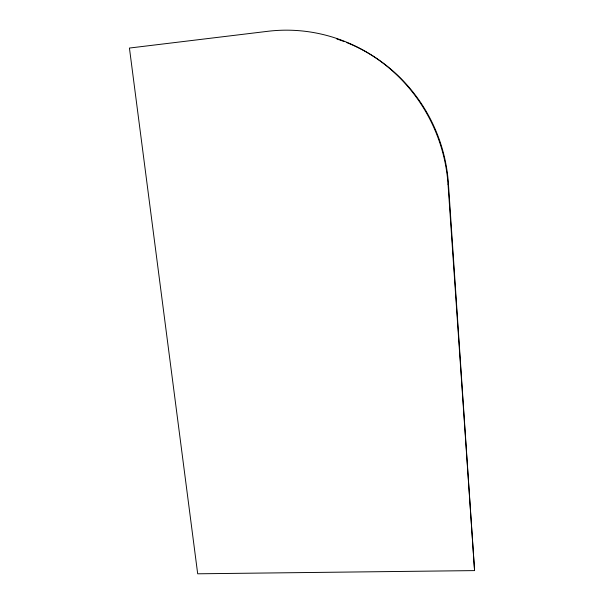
<?xml version="1.0" encoding="UTF-8"?>
<svg xmlns="http://www.w3.org/2000/svg" width="604" height="604" viewBox="0 0 604 604"><rect width="100%" height="100%" fill="white"/><g stroke="black" fill="none" stroke-linecap="round" stroke-linejoin="round"><path stroke-width="0.91" d="M448.055 184.454A163.201 158.475 70.3 0 0 267.851 31.295L129.43 48.048L197.689 573.8L474.57 570.599L448.055 184.454L448.394 183.442A160.853 156.3 70.8 0 0 346.605 42.522M448.394 183.442L474.57 570.599M336.881 39.011A160.853 156.3 70.8 0 1 343.97 41.495"/></g></svg>
